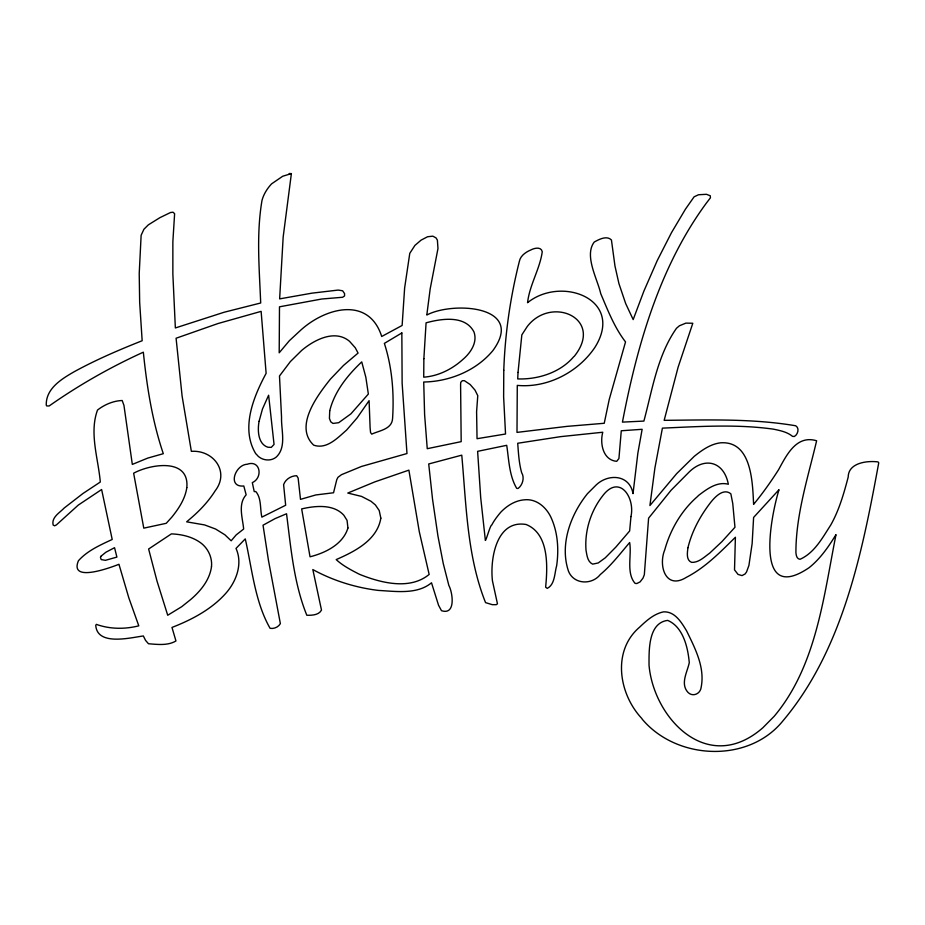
<?xml version="1.0" encoding="UTF-8"?>
<svg xmlns="http://www.w3.org/2000/svg" width="925" height="925" viewBox="0 0 925 925"><rect width="100%" height="100%" fill="white"/><g stroke="black" fill="none" stroke-linecap="round" stroke-linejoin="round"><path stroke-width="1.39" d="M401.843 332.954L402.132 383.181L406.977 453.539L361.444 466.466L341.475 474.687L337.949 477.335L336.769 479.682L333.543 492.759L315.772 494.956L300.498 499.361L298.139 478.075L296.671 475.716C291.074 475.774 285.467 479.266 283.605 484.677L285.663 505.247L261.868 517.133C259.913 508.819 261.625 498.367 255.843 491.58L254.225 491.58L252.317 482.619C263.209 477.82 260.503 459.471 247.183 464.257C235.135 464.708 227.03 487.602 243.795 485.995L246.154 494.817C237.679 504.044 242.674 518.173 243.657 529.031L236.164 534.916L231.169 540.79L224.856 534.766L215.594 529.031L204.587 524.926L186.665 521.839L189.891 519.052C199.523 510.912 208.322 501.674 215.155 490.851C230.001 471.577 213.328 449.758 191.359 451.342L182.109 396.108L176.085 338.238L217.953 323.553L261.127 311.367L266.123 373.342C253.427 396.975 240.396 428.61 255.843 453.84L256.433 454.279C260.781 460.396 270.377 461.98 276.263 457.066C286.843 447.133 281.038 429.928 281.547 417.267L279.489 375.989L290.358 361.594L301.666 350.436C314.142 339.88 334.931 328.965 349.546 341.325L355.281 347.788L358.067 353.072L343.533 365.41L330.456 379.077C317.275 395.553 293.919 426.622 313.714 445.168C326.791 449.666 337.602 437.837 346.609 430.044L357.038 417.996L369.087 400.664L370.116 427.836L370.555 432.542L371.734 434.149C379.273 430.564 392.027 429.35 392.582 418.435C394.189 393.241 392.165 367.502 384.361 343.383L401.843 332.954M503.778 370.266L503.628 396.848L505.536 434.01L477.046 438.704L476.595 411.683L477.774 395.669L474.988 390.084L470.143 384.511L464.408 380.684L462.35 380.684L460.743 382.303L460.592 384.8L461.182 441.641L427.246 448.694L424.61 414.62L423.719 382.013C449.596 381.586 476.329 370.636 492.898 350.575C525.863 305.504 452.753 301.192 426.807 315.032L430.183 288.889L437.976 248.501L437.386 240.13L436.057 237.922L432.831 236.164L427.547 236.754L421.083 240.13L414.909 245.414L409.775 253.346L404.63 288.01L402.132 325.461L381.713 336.48C368.636 295.422 324.293 307.933 299.608 331.196L289.328 340.735L279.2 352.783L279.489 306.811L321.646 299.029L342.643 297.26L344.562 295.942L344.562 293.595L342.643 290.797L338.238 290.068L311.956 293.156L279.639 298.879L283.166 237.043L291.387 173.588L289.19 173.588L290.947 173.738L282.726 176.236L271.557 183.878C267.233 188.527 263.694 194.1 262.018 200.32C256.213 234.164 259.358 268.863 260.688 302.995L224.116 312.245L175.357 327.959L172.859 274.054L172.859 241.749L174.617 213.687L173.01 212.218L170.512 212.519L159.933 217.653L148.335 224.856L143.918 229.261L141.132 235.285L139.224 273.465L139.663 302.406L142.161 340.735C119.024 349.916 96.269 359.663 74.451 371.584C61.813 378.857 45.845 388.384 46.25 405.069L46.689 405.948L49.187 405.948C78.694 385.193 110.445 367.144 143.34 352.194C146.867 386.5 152.22 420.944 163.309 453.689L147.746 458.095L132.321 464.408L123.95 405.37L122.181 400.513C113.312 400.814 104.409 404.641 97.507 410.064C89.078 432.993 98.281 458.522 100.305 482.029L82.973 493.488L64.172 508.033C59.651 512.855 51.245 517.283 53.153 525.065L54.621 525.805L56.379 524.926L78.267 505.096L101.623 489.522L112.203 539.46C100.212 545.056 87.366 550.676 78.417 560.758C69.051 583.27 111.185 567.337 118.955 564.285L128.795 597.77L138.785 625.832C124.736 629.393 109.774 629.185 96.339 624.363L95.749 625.393C97.275 646.228 130.494 637.683 143.34 635.961L145.537 640.366L148.474 643.742C157.4 644.459 167.945 645.812 175.947 640.956L171.981 627.439C191.938 619.692 211.813 609.182 226.024 593.075C236.453 581.224 242.905 563.614 236.014 548.421L245.264 538.882C252.051 568.551 254.884 601.793 270.088 628.329C274.008 629.035 278.425 627.115 280.368 623.623L268.47 560.469L263.035 525.215L275.083 518.613L286.542 513.757C290.878 547.773 293.861 583.34 306.811 615.252C311.841 615.391 318.824 615.171 321.495 610.107L312.835 569.569C333.081 580.646 355.547 587.653 378.487 590.428C395.784 591.329 417.083 594.752 431.512 582.796L438.554 605.262L441.491 610.697C456.025 615.46 452.753 592.636 448.845 585.433L443.26 563.556L437.976 536.234L432.542 499.222L428.714 463.968L461.76 455.158C466.235 504.368 467.033 556.341 485.556 602.626L492.32 604.673L496.286 604.673L497.453 603.794L492.458 580.888C489.926 559.313 496.182 519.457 526.094 524.487C549.253 533.771 547.635 566.632 545.634 587.202L547.253 588.369C555.023 584.531 554.514 573.026 556.653 565.753C558.85 550.063 557.983 533.598 551.658 518.902C547.207 508.114 536.974 498.494 524.487 499.812C515.167 500.483 506.935 505.755 500.691 512.288C497.373 516.243 494.123 520.417 491.73 525.065C490.262 524.556 484.908 545.137 485.267 539.46L480.711 497.754L477.624 451.342L506.715 445.318C508.9 459.702 509.155 475.566 516.693 488.354L518.023 488.493C522.648 485.209 524.741 477.578 521.688 472.779C519.018 463.379 518.462 453.331 517.722 443.26L560.619 436.646L602.765 432.241C599.747 443.306 602.927 460.188 616.721 461.321L618.929 458.534L621.276 430.772L642.135 429.304L637.868 453.1L633.024 493.638C629.59 474.005 607.251 473.242 595.133 485.995L587.491 493.638C570.471 514.658 559.463 544.802 568.54 571.338C573.893 584.519 591.861 585.178 600.267 574.564C611.483 565.14 620.201 553.647 629.647 542.547C631.891 555.185 625.947 572.98 635.082 583.374L636.839 583.525L640.077 581.906L643.014 578.09L644.332 574.714L648.598 518.162L671.064 490.262L687.957 473.218C704.075 456.233 723.882 461.101 728.345 484.238C716.979 481.254 706.677 489.244 698.236 495.696L697.797 496.286C681.76 510.033 670.394 529.447 664.751 549.889C658.138 565.799 665.699 590.243 686.338 577.362C705.555 567.395 720.228 552.121 735.398 537.263L734.519 569.869L738.046 574.425L742.012 575.593L745.087 573.974L746.556 571.928L748.915 565.464L752.141 543.576L753.609 517.433L779.023 489.672C771.253 514.369 752.823 605.84 809.132 567.661C820.278 558.781 828.546 546.756 836.003 534.615C823.62 596.637 816.393 666.069 774.179 716.308L762.859 727.755C707.602 776.063 653.559 717.985 649.038 665.191C649.003 650.391 648.159 622.849 667.688 620.397C683.228 626.93 687.957 647.627 689.275 662.693C687.298 672.14 680.095 683.748 687.957 692.362C692.802 697.334 700.537 693.831 701.173 687.217C705.093 667.226 694.987 648.171 686.639 630.966C681.621 622.664 674.984 611.171 663.433 611.876C653.859 613.923 646.425 620.687 639.638 627.15C611.841 650.784 618.709 693.9 641.834 718.505L642.135 719.095C676.464 760.165 748.279 763.472 782.689 721.153C842.964 649.778 862.239 552.352 878.75 462.789L878.01 461.91C867.245 460.523 848.294 462.72 848.202 477.046C843.878 493.499 839.137 510.184 830.719 525.065C822.464 537.807 814.439 552.93 800.021 559.29C796.691 558.977 796.136 555.185 795.916 552.537C795.847 514.82 808.011 477.277 816.625 440.762C796.332 434.634 786.528 455.227 778.584 469.692C770.953 481.682 762.524 493.557 753.609 504.356C752.534 483.162 752.013 440.624 720.563 442.821C710.458 444.023 701.925 450.186 694.27 456.326L676.649 473.658L649.917 505.536L654.912 467.934L662.404 428.136C699.335 426.529 736.67 423.997 773.439 429.154C780.076 430.541 787.175 431.917 792.528 436.357L794.298 436.507C797.882 434.669 799.755 428.136 795.766 425.778C752.499 418.447 707.96 419.938 664.162 420.343L678.118 367.179L692.802 323.264L685.899 323.114L679.436 325.762L676.499 328.259C657.49 355.235 652.322 389.726 643.893 421.083L622.444 422.112C637.094 345.522 659.664 266.469 706.469 202.968L710.423 197.823L710.284 195.776L706.469 194.308L698.537 194.747L694.12 196.794L685.46 209.142L671.504 232.637L657.259 260.549L643.893 291.097L633.174 319.587L625.682 303.573L618.929 283.605L614.963 265.984L611.437 239.98C606.812 235.239 599.042 239.367 594.243 242.038C583.883 255.577 597.573 279.211 600.707 293.595C607.794 310.233 614.385 327.462 625.531 341.915L609.228 399.484L604.233 423.28L567.071 426.367L516.994 432.391L517.283 385.39C547.438 388.211 578.067 372.266 594.833 347.499C625.173 299.492 561.556 275.257 527.562 302.695C529.551 284.912 539.853 269.129 542.258 251.727C541.16 246.374 534.234 248.097 530.8 249.97C525.828 252.039 520.382 255.751 519.341 261.428C510.369 297.029 505.062 333.555 503.778 370.266M423.87 358.657L423.719 377.169C438.346 376.14 452.233 369.121 462.939 359.397C470.547 352.887 477.762 342.435 473.958 331.925C465.148 314.882 441.329 318.651 426.078 322.825L423.87 358.657M518.023 372.463L517.722 378.926C538.119 379.597 560.342 372.509 573.685 356.749L574.275 356.31C604.58 318.663 551.404 294.994 527.273 326.49L521.839 334.862L518.023 372.463M630.966 516.555L629.647 530.95L615.842 547.103L605.262 557.821L598.209 562.967L592.636 564.134C587.41 561.729 586.947 555.127 586.022 550.329C584.519 531.123 590.613 511.456 602.325 496.286C619.103 473.392 635.255 497.222 630.966 516.555M329.728 410.804L329.427 418.435L330.757 421.812L332.954 423.43L338.677 422.702L350.876 413.88L368.347 394.05L365.849 377.308L361.744 361.895C347.615 375.249 334.538 391.356 329.728 410.804M687.957 547.692C687.321 552.641 685.992 560.226 691.634 562.377C698.826 562.678 704.283 556.989 709.695 553.127L721.882 541.668L734.959 527.273L732.75 503.478L730.843 493.788C723.558 487.949 715.279 496.656 710.874 502.159C700.41 515.607 691.969 531.043 687.957 547.692M259.069 421.372C257.404 430.426 258.006 444.081 267.892 447.226L271.268 447.376L274.054 444.439L268.62 395.229L262.457 409.035L259.069 421.372M380.834 518.162C377.261 540.223 354.622 551.531 336.191 559.59C342.643 565.626 351.061 570.02 359.397 574.275C380.522 582.808 409.775 590.474 429.154 574.425L419.314 531.829L408.885 470.143L374.81 481.89L347.788 493.048L361.594 496.424L370.994 501.281L375.4 504.946L379.215 510.531L380.834 518.162M211.49 566.782C209.605 580.252 200.355 591.306 190.481 599.689L181.67 606.731L167.714 615.252L156.996 581.027L148.624 549.011L171.391 533.887C182.063 534.315 193.128 536.882 201.65 543.576C208.437 549.126 212.392 557.902 211.49 566.782M186.815 487.614C185.197 498.818 178.768 508.565 171.83 517.133L166.246 523.307L143.78 528.152L133.639 473.218C150.243 464.119 189.579 457.517 186.815 487.614M347.939 528.002C343.059 544.27 325.45 552.919 310.037 556.792L301.666 508.912C315.275 505.744 333.486 503.847 343.822 515.225L347.06 520.37L347.939 528.002M101.183 556.064L100.443 557.382L101.183 559.59L105.438 560.319L116.897 557.093L114.55 547.692L105.878 552.237L101.183 556.064"/></g></svg>
